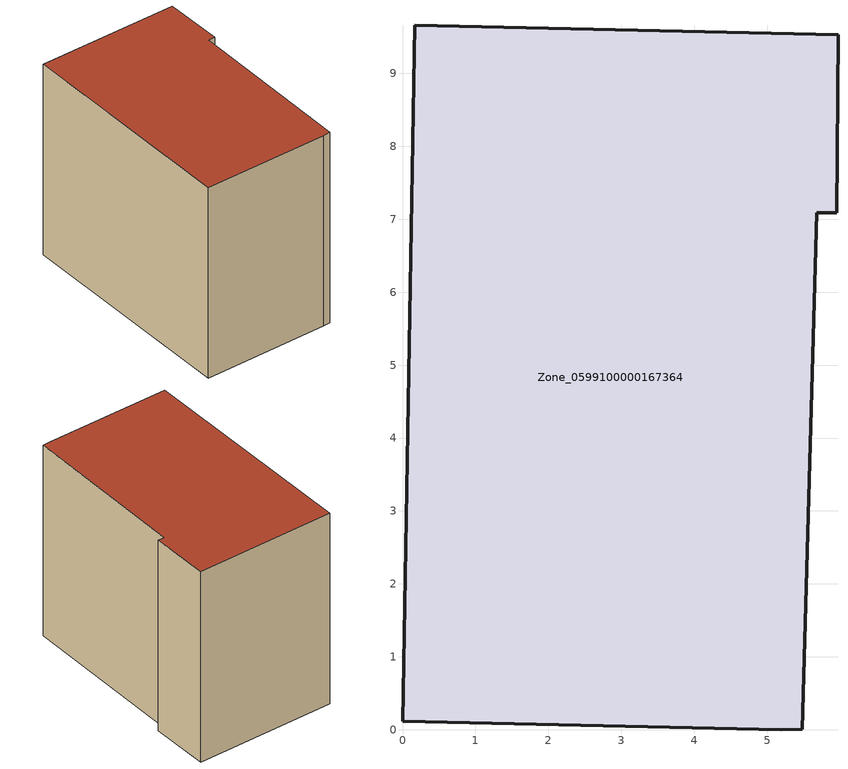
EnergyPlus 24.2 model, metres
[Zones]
Zone_0599100000167364
 floor ground (C_G): 5.48,0.01 5.19,0 0,0.12 0.17,9.66 5.97,9.53 5.95,7.09 5.68,7.09 z0
 wall outside (C_F): 5.19,0 5.48,0.01 5.68,7.09 5.95,7.09 5.97,9.53 0.17,9.66 0,0.12 5.19,0 z0:8.34
 roof outside (C_R): 5.97,9.53 0.17,9.66 0,0.12 5.19,0 5.48,0.01 5.68,7.09 5.95,7.09 z8.34
[BUILDING]
Pand.0599100000167364: North Axis=0; Terrain=City; Loads Convergence Tolerance Value=0.04; Temperature Convergence Tolerance Value=0.4; Solar Distribution=FullExterior; Maximum Number of Warmup Days=25; Minimum Number of Warmup Days=1
[Site:Location]
Rotterdam.The.Hague.AP_ZH_NLD Design_Conditions: Latitude=51.96; Longitude=4.45; Time Zone=1; Elevation=-4.5
[SITE:GROUNDTEMPERATURE:BUILDINGSURFACE]
18, 18, 18, 18, 18, 18, 18, 18, 18, 18, 18, 18
[MATERIAL] Thermal Absorptance=0.9; Solar Absorptance=0.7; Visible Absorptance=0.7
Name | Roughness | Thickness | Conductivity | Density | Specific Heat
G.TI.1975-1991 | MediumSmooth | 0.15 | 0.288461 | 540 | 1210
F.TI.1975-1991 | Rough | 0.3 | 0.230769 | 1920 | 840
R.TI.1975-1991 | MediumRough | 0.2 | 0.153846 | 1500 | 1000
[CONSTRUCTION]
C_G: G.TI.1975-1991
C_F: F.TI.1975-1991
C_R: R.TI.1975-1991
[ZONE]
Zone_0599100000167364: Type=1; Multiplier=1; Ceiling Height=Autocalculate; Volume=Autocalculate; Floor Area=autocalculate; Part of Total Floor Area=Yes
[ZONEINFILTRATION:DESIGNFLOWRATE]
Infil_Zone_0599100000167364: Zone or ZoneList or Space or SpaceList=Zone_0599100000167364; Schedule=AlwaysOn; Design Flow Rate Calculation Method=Flow/Area; Flow Rate per Floor Area=0.003; Constant Term Coefficient=1; Temperature Term Coefficient=0; Velocity Term Coefficient=0; Velocity Squared Term Coefficient=0
[HVACTEMPLATE:ZONE:IDEALLOADSAIRSYSTEM]
Zone_0599100000167364: Maximum Heating Supply Air Temperature=50; Minimum Cooling Supply Air Temperature=13; Maximum Heating Supply Air Humidity Ratio=0.0156; Minimum Cooling Supply Air Humidity Ratio=0.0077; Heating Limit=NoLimit; Cooling Limit=NoLimit; Dehumidification Control Type=ConstantSensibleHeatRatio; Cooling Sensible Heat Ratio=0.7; Dehumidification Setpoint=60; Humidification Control Type=None; Humidification Setpoint=30; Outdoor Air Method=None; Outdoor Air Flow Rate per Person=0.00944; Outdoor Air Flow Rate per Zone Floor Area=0; Outdoor Air Flow Rate per Zone=0; Demand Controlled Ventilation Type=None; Outdoor Air Economizer Type=NoEconomizer; Heat Recovery Type=None; Sensible Heat Recovery Effectiveness=0.7; Latent Heat Recovery Effectiveness=0.65
[ZONECONTROL:THERMOSTAT]
ThermostatControl_Zone_0599100000167364: Zone or ZoneList=Zone_0599100000167364; Control Type Schedule=DualSetpointControlType; Control 1=Thermostat_Zone_0599100000167364; Temperature Difference Between Cutout And Setpoint=0
[THERMOSTATSETPOINT:DUALSETPOINT]
Thermostat_Zone_0599100000167364: Heating Setpoint Temperature Schedule=HeatingSetpoint_Zone_0599100000167364; Cooling Setpoint Temperature Schedule=CoolingSetpoint_Zone_0599100000167364
[SCHEDULE:COMPACT]
HeatingSetpoint_Zone_0599100000167364: Through: 12/31, For: AllDays, Until: 24:00, 21
CoolingSetpoint_Zone_0599100000167364: Through: 12/31, For: AllDays, Until: 24:00, 24
DualSetpointControlType: Through: 12/31, For: AllDays, Until: 24:00, 4
AlwaysOn: Through: 12/31, For: AllDays, Until: 24:00, 1
